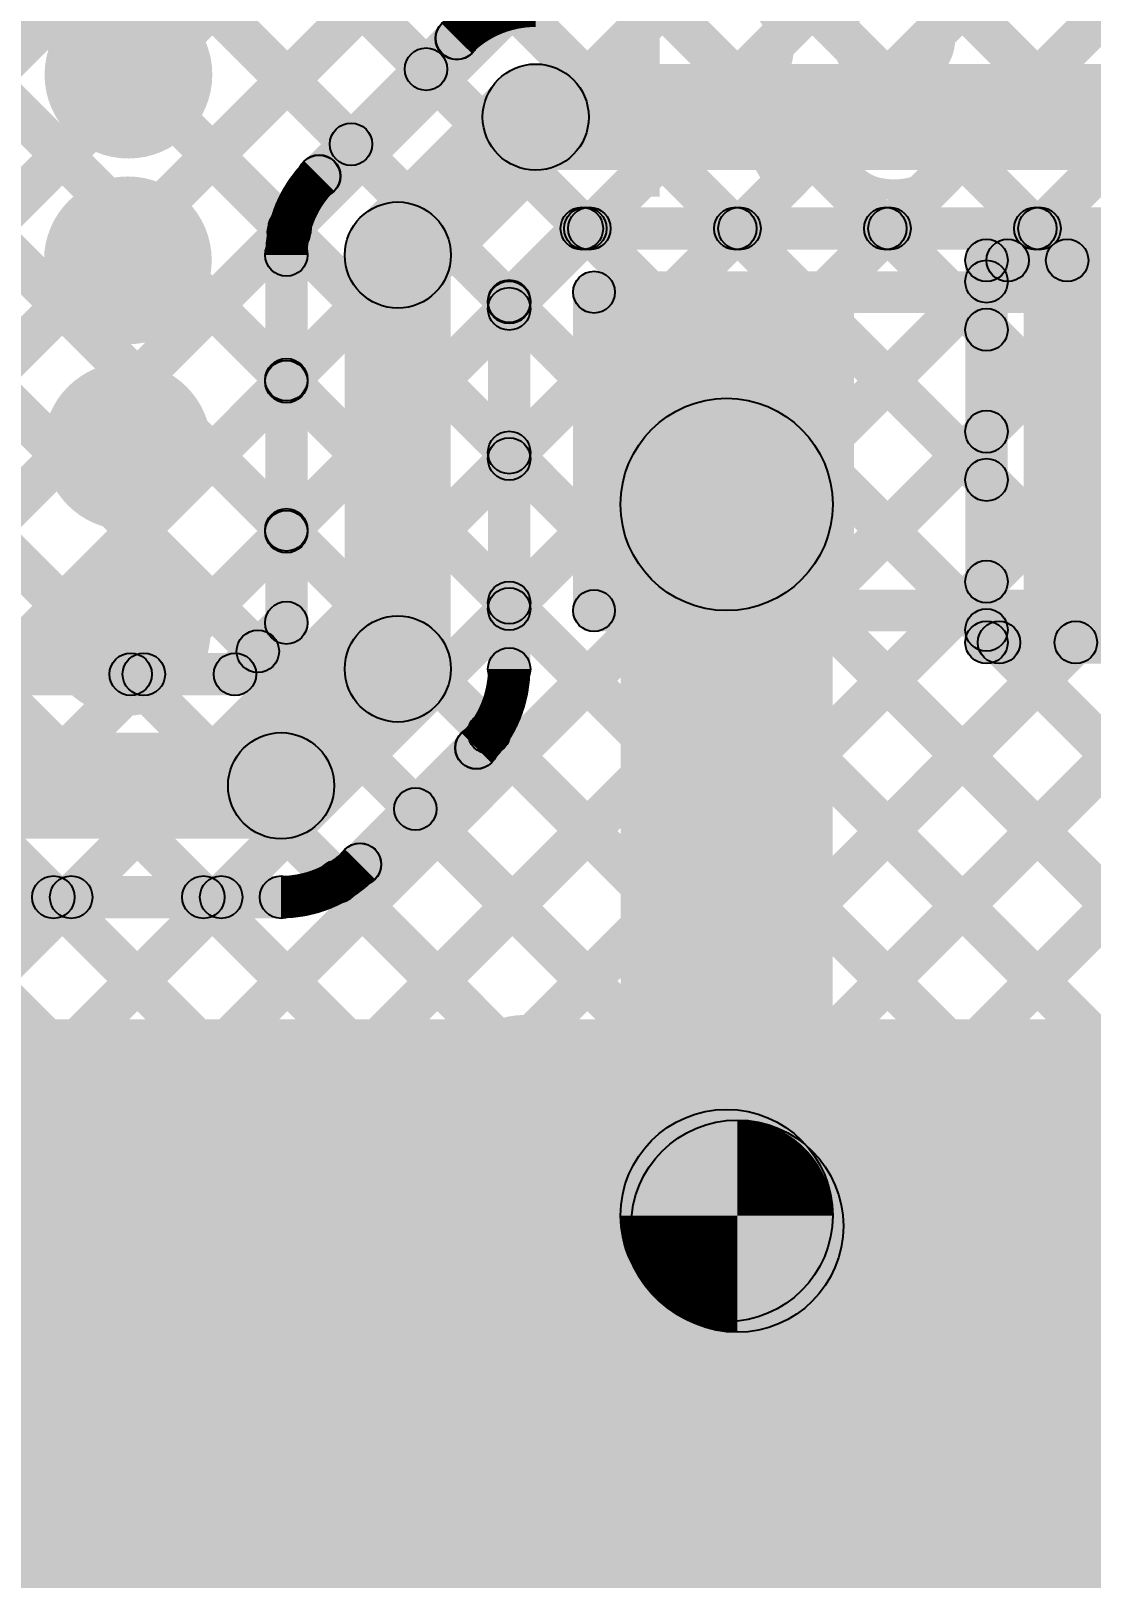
# Model space of a CAD drawing. Header units: millimetres. Extents: x -0.24 to 2.5, y 0 to 2.55.
# Drawn here: x 1.6408 to 1.8407, y 0.5047 to 0.7962 of the extents above; entities that cross this region are included whole.
import ezdxf

# ---------------------------------------------------------------- set-up
doc = ezdxf.new("R2010")
doc.units = ezdxf.units.MM
doc.header["$MEASUREMENT"] = 0
for name, color, linetype in [('BottomLayer', 5, 'Continuous'), ('BottomSolder', 6, 'Continuous'), ('TopLayer', 1, 'Continuous'), ('TopOverlay', 2, 'Continuous'), ('TopPaste', 8, 'Continuous'), ('TopSolder', 216, 'Continuous'), ('ViaHoleLayer', 16, 'Continuous')]:
    doc.layers.add(name, color=color, linetype=linetype)

# ---------------------------------------------------------------- blocks, each defined once
blk = doc.blocks.new('RES_0805_82')
at = {"layer": 'TopLayer'}
for points in [[(-0.06, 0.025), (-0.02, 0.025), (-0.02, -0.025), (-0.06, -0.025)], [(0.02, 0.025), (0.06, 0.025), (0.06, -0.025), (0.02, -0.025)]]:
    blk.add_hatch(color=1, dxfattribs=at).paths.add_polyline_path(points)
at = {"layer": 'TopOverlay'}
h = blk.add_hatch(color=2, dxfattribs=at)
edge = h.paths.add_edge_path()
edge.add_arc((-0.065, 0.03), 0.003937, 0, 360)
h = blk.add_hatch(color=2, dxfattribs=at)
edge = h.paths.add_edge_path()
edge.add_arc((-0.065, 0.03), 0.003937, 0, 360)
for points in [[(-0.065, 0.026063), (-0.065, 0.033937), (0.065, 0.033937), (0.065, 0.026063)], [(-0.061063, -0.03), (-0.068937, -0.03), (-0.068937, 0.03), (-0.061063, 0.03)], [(0.068937, -0.03), (0.061063, -0.03), (0.061063, 0.03), (0.068937, 0.03)], [(-0.065, -0.033937), (-0.065, -0.026063), (0.065, -0.026063), (0.065, -0.033937)]]:
    blk.add_hatch(color=2, dxfattribs=at).paths.add_polyline_path(points)
h = blk.add_hatch(color=2, dxfattribs=at)
edge = h.paths.add_edge_path()
edge.add_arc((0.065, 0.03), 0.003937, 0, 360)
h = blk.add_hatch(color=2, dxfattribs=at)
edge = h.paths.add_edge_path()
edge.add_arc((0.065, 0.03), 0.003937, 0, 360)
h = blk.add_hatch(color=2, dxfattribs=at)
edge = h.paths.add_edge_path()
edge.add_arc((-0.065, -0.03), 0.003937, 0, 360)
h = blk.add_hatch(color=2, dxfattribs=at)
edge = h.paths.add_edge_path()
edge.add_arc((-0.065, -0.03), 0.003937, 0, 360)
h = blk.add_hatch(color=2, dxfattribs=at)
edge = h.paths.add_edge_path()
edge.add_arc((0.065, -0.03), 0.003937, 0, 360)
h = blk.add_hatch(color=2, dxfattribs=at)
edge = h.paths.add_edge_path()
edge.add_arc((0.065, -0.03), 0.003937, 0, 360)
at = {"layer": 'TopPaste'}
for points in [[(-0.06, 0.025), (-0.02, 0.025), (-0.02, -0.025), (-0.06, -0.025)], [(0.02, 0.025), (0.06, 0.025), (0.06, -0.025), (0.02, -0.025)]]:
    blk.add_hatch(color=8, dxfattribs=at).paths.add_polyline_path(points)
at = {"layer": 'TopSolder'}
for points in [[(-0.064, 0.029), (-0.016, 0.029), (-0.016, -0.029), (-0.064, -0.029)], [(0.016, 0.029), (0.064, 0.029), (0.064, -0.029), (0.016, -0.029)]]:
    blk.add_hatch(color=216, dxfattribs=at).paths.add_polyline_path(points)
at = {"layer": 'TopOverlay'}
for centre in [(-0.065, 0.03), (-0.065, 0.03), (0.065, 0.03), (0.065, 0.03), (-0.065, -0.03), (-0.065, -0.03), (0.065, -0.03), (0.065, -0.03)]:
    blk.add_circle(centre, 0.003937, dxfattribs=at)

msp = doc.modelspace()

# ---------------------------------------------------------------- hatches: boundary and pattern name
at = {"layer": 'BottomLayer'}
for points in [[(1.5788, 0.72743), (1.57315, 0.73309), (2.02504, 1.18499), (2.0307, 1.17933)], [(1.57459, 0.66665), (1.56893, 0.6723), (2.079, 1.18238), (2.08466, 1.17672)], [(1.57906, 0.64284), (1.57341, 0.6485), (2.10729, 1.18238), (2.11294, 1.17672)], [(1.59449, 0.71484), (1.58883, 0.72049), (2.05072, 1.18238), (2.05637, 1.17672)], [(1.22183, 0.25732), (1.21617, 0.26298), (2.12965, 1.17646), (2.13531, 1.1708)], [(1.22183, 0.22904), (1.21617, 0.23469), (2.13714, 1.15567), (2.1428, 1.15001)], [(1.222, 0.20092), (1.21634, 0.20658), (2.16059, 1.15083), (2.16625, 1.14517)], [(1.23126, 0.1819), (1.22561, 0.18756), (2.18887, 1.15083), (2.19453, 1.14517)], [(1.25088, 0.17323), (1.24522, 0.17889), (2.21716, 1.15083), (2.22282, 1.14517)], [(1.2791, 0.17317), (1.27344, 0.17883), (2.24544, 1.15083), (2.2511, 1.14517)], [(1.30738, 0.17317), (1.30173, 0.17883), (2.27373, 1.15083), (2.27938, 1.14517)], [(1.33567, 0.17317), (1.33001, 0.17883), (2.30201, 1.15083), (2.30767, 1.14517)], [(1.36395, 0.17317), (1.3583, 0.17883), (2.3303, 1.15083), (2.33595, 1.14517)], [(1.48317, 1.12866), (1.48883, 1.13432), (1.92432, 0.69883), (1.91866, 0.69317)], [(1.48317, 1.10038), (1.48883, 1.10603), (1.91003, 0.68483), (1.90438, 0.67917)], [(1.48317, 1.07209), (1.48883, 1.07775), (1.88766, 0.67891), (1.88201, 0.67326)], [(1.48317, 1.04381), (1.48883, 1.04947), (1.87514, 0.66315), (1.86948, 0.6575)], [(1.48317, 1.01553), (1.48883, 1.02118), (1.89971, 0.6103), (1.89405, 0.60465)], [(1.48317, 0.98724), (1.48883, 0.9929), (1.88091, 0.60081), (1.87526, 0.59516)], [(1.48317, 0.95896), (1.48883, 0.96461), (1.87071, 0.58274), (1.86505, 0.57708)], [(1.48317, 0.93067), (1.48883, 0.93633), (2.00683, 0.41833), (2.00117, 0.41267)], [(1.48317, 0.90239), (1.48883, 0.90805), (2.00683, 0.39005), (2.00117, 0.38439)], [(1.48317, 0.8741), (1.48883, 0.87976), (2.00683, 0.36176), (2.00117, 0.3561)], [(1.48317, 0.84582), (1.48883, 0.85148), (2.00683, 0.33348), (2.00117, 0.32782)], [(1.5904, 0.71031), (1.59605, 0.71597), (2.00683, 0.30519), (2.00117, 0.29954)], [(1.58383, 0.68859), (1.58949, 0.69425), (2.01444, 0.2693), (2.00878, 0.26364)], [(1.56097, 0.68317), (1.56662, 0.68883), (2.00823, 0.24723), (2.00257, 0.24157)], [(1.39224, 0.17317), (1.38658, 0.17883), (1.86872, 0.66097), (1.87438, 0.65531)], [(1.57329, 0.64256), (1.57895, 0.64822), (1.99034, 0.23683), (1.98468, 0.23117)], [(1.42052, 0.17317), (1.41486, 0.17883), (1.87193, 0.63589), (1.87759, 0.63024)], [(1.53011, 0.62917), (1.53577, 0.63483), (1.93377, 0.23683), (1.92811, 0.23117)], [(1.55836, 0.62921), (1.56401, 0.63487), (1.96206, 0.23683), (1.9564, 0.23117)], [(1.44881, 0.17317), (1.44315, 0.17883), (1.8926, 0.62828), (1.89825, 0.62262)], [(1.47709, 0.17317), (1.47143, 0.17883), (1.86438, 0.57178), (1.87004, 0.56612)], [(1.50537, 0.17317), (1.49972, 0.17883), (1.87465, 0.55376), (1.88031, 0.5481)]]:
    msp.add_hatch(color=5, dxfattribs=at).paths.add_polyline_path(points)
h = msp.add_hatch(color=5, dxfattribs=at)
edge = h.paths.add_edge_path()
edge.add_arc((1.65922, 0.788), 0.01181, 0, 360)
h = msp.add_hatch(color=5, dxfattribs=at)
edge = h.paths.add_edge_path()
edge.add_arc((1.65911, 0.753), 0.01181, 0, 360)
h = msp.add_hatch(color=5, dxfattribs=at)
edge = h.paths.add_edge_path()
edge.add_arc((1.659, 0.718), 0.01181, 0, 360)
h = msp.add_hatch(color=5, dxfattribs=at)
edge = h.paths.add_edge_path()
edge.add_arc((1.65889, 0.683), 0.01181, 0, 360)
h = msp.add_hatch(color=5, dxfattribs=at)
edge = h.paths.add_edge_path()
edge.add_arc((1.734, 0.595), 0.01181, 0, 360)
h = msp.add_hatch(color=5, dxfattribs=at)
edge = h.paths.add_edge_path()
edge.add_arc((1.762, 0.595), 0.01181, 0, 360)
h = msp.add_hatch(color=5, dxfattribs=at)
edge = h.paths.add_edge_path()
edge.add_arc((1.65889, 0.593), 0.01181, 0, 360)
h = msp.add_hatch(color=5, dxfattribs=at)
edge = h.paths.add_edge_path()
edge.add_arc((1.689, 0.593), 0.01181, 0, 360)
h = msp.add_hatch(color=5, dxfattribs=at)
edge = h.paths.add_edge_path()
edge.add_arc((1.65878, 0.558), 0.01181, 0, 360)
h = msp.add_hatch(color=5, dxfattribs=at)
edge = h.paths.add_edge_path()
edge.add_arc((1.68889, 0.558), 0.01181, 0, 360)
h = msp.add_hatch(color=5, dxfattribs=at)
edge = h.paths.add_edge_path()
edge.add_arc((1.65867, 0.523), 0.01181, 0, 360)
h = msp.add_hatch(color=5, dxfattribs=at)
edge = h.paths.add_edge_path()
edge.add_arc((1.68878, 0.523), 0.01181, 0, 360)
at = {"layer": 'BottomSolder'}
h = msp.add_hatch(color=6, dxfattribs=at)
edge = h.paths.add_edge_path()
edge.add_arc((1.65922, 0.788), 0.01581, 0, 360)
h = msp.add_hatch(color=6, dxfattribs=at)
edge = h.paths.add_edge_path()
edge.add_arc((1.65911, 0.753), 0.01581, 0, 360)
h = msp.add_hatch(color=6, dxfattribs=at)
edge = h.paths.add_edge_path()
edge.add_arc((1.659, 0.718), 0.01581, 0, 360)
h = msp.add_hatch(color=6, dxfattribs=at)
edge = h.paths.add_edge_path()
edge.add_arc((1.65889, 0.683), 0.01581, 0, 360)
h = msp.add_hatch(color=6, dxfattribs=at)
edge = h.paths.add_edge_path()
edge.add_arc((1.734, 0.595), 0.01581, 0, 360)
h = msp.add_hatch(color=6, dxfattribs=at)
edge = h.paths.add_edge_path()
edge.add_arc((1.762, 0.595), 0.01581, 0, 360)
h = msp.add_hatch(color=6, dxfattribs=at)
edge = h.paths.add_edge_path()
edge.add_arc((1.62878, 0.593), 0.01581, 0, 360)
h = msp.add_hatch(color=6, dxfattribs=at)
edge = h.paths.add_edge_path()
edge.add_arc((1.65889, 0.593), 0.01581, 0, 360)
h = msp.add_hatch(color=6, dxfattribs=at)
edge = h.paths.add_edge_path()
edge.add_arc((1.689, 0.593), 0.01581, 0, 360)
h = msp.add_hatch(color=6, dxfattribs=at)
edge = h.paths.add_edge_path()
edge.add_arc((1.62867, 0.558), 0.01581, 0, 360)
h = msp.add_hatch(color=6, dxfattribs=at)
edge = h.paths.add_edge_path()
edge.add_arc((1.65878, 0.558), 0.01581, 0, 360)
h = msp.add_hatch(color=6, dxfattribs=at)
edge = h.paths.add_edge_path()
edge.add_arc((1.68889, 0.558), 0.01581, 0, 360)
h = msp.add_hatch(color=6, dxfattribs=at)
edge = h.paths.add_edge_path()
edge.add_arc((1.62855, 0.523), 0.01581, 0, 360)
h = msp.add_hatch(color=6, dxfattribs=at)
edge = h.paths.add_edge_path()
edge.add_arc((1.65867, 0.523), 0.01581, 0, 360)
h = msp.add_hatch(color=6, dxfattribs=at)
edge = h.paths.add_edge_path()
edge.add_arc((1.68878, 0.523), 0.01581, 0, 360)
at = {"layer": 'TopLayer'}
for points in [[(1.5788, 0.72743), (1.57315, 0.73309), (1.99088, 1.15083), (1.99654, 1.14517)], [(1.58011, 0.67217), (1.57445, 0.67783), (2.04745, 1.15083), (2.05311, 1.14517)], [(1.59449, 0.71484), (1.58883, 0.72049), (2.01917, 1.15083), (2.02483, 1.14517)], [(1.36964, 1.12906), (1.3753, 1.13471), (1.71816, 0.79186), (1.7125, 0.7862)], [(1.37217, 1.09824), (1.37783, 1.1039), (1.70401, 0.77771), (1.69836, 0.77206)], [(1.27605, 1.05295), (1.2817, 1.0586), (1.66248, 0.67783), (1.65682, 0.67217)], [(1.39111, 1.05102), (1.39677, 1.05668), (1.69228, 0.76116), (1.68662, 0.75551)], [(1.38964, 1.0242), (1.3953, 1.02986), (1.69183, 0.73333), (1.68617, 0.72767)], [(1.3755, 1.01006), (1.38116, 1.01572), (1.69183, 0.70505), (1.68617, 0.69939)], [(1.3521, 1.00517), (1.35776, 1.01083), (1.68645, 0.68214), (1.68079, 0.67649)], [(1.69801, 0.76606), (1.69236, 0.77171), (1.71829, 0.79764), (1.72394, 0.79199)], [(1.736, 0.77), (1.736, 0.79), (2.31, 0.79), (2.31, 0.77)], [(1.71707, 0.74693), (1.70293, 0.76107), (1.72893, 0.78707), (1.74307, 0.77293)], [(1.60839, 0.67217), (1.60274, 0.67783), (1.68679, 0.76188), (1.69244, 0.75622)], [(1.73383, 0.74104), (1.72817, 0.74669), (1.74331, 0.76183), (1.74896, 0.75617)], [(1.73383, 0.74247), (1.72817, 0.74813), (1.74187, 0.76183), (1.74753, 0.75617)], [(1.73383, 0.68447), (1.72817, 0.69013), (1.79987, 0.76183), (1.80553, 0.75617)], [(1.73383, 0.71275), (1.72817, 0.71841), (1.77159, 0.76183), (1.77725, 0.75617)], [(1.74253, 0.75617), (1.74818, 0.76183), (1.82383, 0.68618), (1.81817, 0.68053)], [(1.7447, 0.755), (1.7447, 0.763), (1.91757, 0.763), (1.91757, 0.755)], [(1.77081, 0.75617), (1.77647, 0.76183), (1.82383, 0.71447), (1.81817, 0.70881)], [(1.79909, 0.75617), (1.80475, 0.76183), (1.82383, 0.74275), (1.81817, 0.73709)], [(1.82782, 0.75017), (1.82216, 0.75583), (1.82816, 0.76183), (1.83382, 0.75617)], [(1.82738, 0.75617), (1.83303, 0.76183), (1.83903, 0.75583), (1.83338, 0.75017)], [(1.82383, 0.74618), (1.81817, 0.75184), (1.82216, 0.75583), (1.82782, 0.75017)], [(1.821, 0.749), (1.821, 0.757), (1.883, 0.757), (1.883, 0.749)], [(1.693, 0.6847), (1.685, 0.6847), (1.685, 0.754), (1.693, 0.754)], [(1.72, 0.676), (1.7, 0.676), (1.7, 0.754), (1.72, 0.754)], [(1.825, 0.681), (1.817, 0.681), (1.817, 0.753), (1.825, 0.753)], [(1.17582, 0.09817), (1.17016, 0.10383), (1.81817, 0.75184), (1.82383, 0.74618)], [(1.72817, 0.74224), (1.73383, 0.7479), (1.88688, 0.59485), (1.88122, 0.58919)], [(1.735, 0.676), (1.727, 0.676), (1.727, 0.7453), (1.735, 0.7453)], [(1.63668, 0.67217), (1.63102, 0.67783), (1.68617, 0.73298), (1.69183, 0.72732)], [(1.2041, 0.09817), (1.19844, 0.10383), (1.81817, 0.72356), (1.82383, 0.7179)], [(1.72817, 0.71396), (1.73383, 0.71961), (1.87179, 0.58165), (1.86614, 0.57599)], [(1.792, 0.573), (1.752, 0.573), (1.752, 0.707), (1.792, 0.707)], [(1.66496, 0.67217), (1.65931, 0.67783), (1.68617, 0.70469), (1.69183, 0.69904)], [(1.23238, 0.09817), (1.22673, 0.10383), (1.81817, 0.69527), (1.82383, 0.68962)], [(1.72817, 0.68567), (1.73383, 0.69133), (1.88233, 0.54283), (1.87667, 0.53717)], [(1.68213, 0.67217), (1.67647, 0.67783), (1.68617, 0.68753), (1.69183, 0.68187)], [(1.81817, 0.68053), (1.82383, 0.68618), (1.82618, 0.68383), (1.82053, 0.67817)], [(1.26067, 0.09817), (1.25501, 0.10383), (1.83501, 0.68383), (1.84067, 0.67817)], [(1.28895, 0.09817), (1.2833, 0.10383), (1.8633, 0.68383), (1.86895, 0.67817)], [(1.69507, 0.64693), (1.68093, 0.66107), (1.70293, 0.68307), (1.71707, 0.66893)], [(1.82053, 0.67817), (1.82618, 0.68383), (1.91557, 0.59444), (1.90991, 0.58879)], [(1.821, 0.677), (1.821, 0.685), (1.883, 0.685), (1.883, 0.677)], [(1.48511, 0.67417), (1.49077, 0.67983), (1.79777, 0.37283), (1.79211, 0.36717)], [(1.56391, 0.671), (1.56391, 0.679), (1.6793, 0.679), (1.6793, 0.671)], [(1.7244, 0.66116), (1.73006, 0.66682), (1.88083, 0.51605), (1.87517, 0.51039)], [(1.555, 0.644), (1.555, 0.664), (1.688, 0.664), (1.688, 0.644)], [(1.70571, 0.63636), (1.70006, 0.64201), (1.72199, 0.66394), (1.72764, 0.65829)], [(1.31724, 0.09817), (1.31158, 0.10383), (1.86876, 0.661), (1.87441, 0.65535)], [(1.71049, 0.64679), (1.71614, 0.65245), (1.88083, 0.48776), (1.87517, 0.4821)], [(1.69588, 0.63311), (1.70154, 0.63877), (1.88083, 0.45948), (1.87517, 0.45382)], [(1.11925, 0.09817), (1.11359, 0.10383), (1.64559, 0.63583), (1.65125, 0.63017)], [(1.14753, 0.09817), (1.14187, 0.10383), (1.67387, 0.63583), (1.67953, 0.63017)], [(1.34552, 0.09817), (1.33986, 0.10383), (1.87193, 0.63589), (1.87759, 0.63024)], [(1.56391, 0.629), (1.56391, 0.637), (1.688, 0.637), (1.688, 0.629)], [(1.58568, 0.63017), (1.59134, 0.63583), (1.85434, 0.37283), (1.84868, 0.36717)], [(1.61397, 0.63017), (1.61962, 0.63583), (1.88262, 0.37283), (1.87697, 0.36717)], [(1.64225, 0.63017), (1.64791, 0.63583), (1.91091, 0.37283), (1.90525, 0.36717)], [(1.67054, 0.63017), (1.67619, 0.63583), (1.93919, 0.37283), (1.93354, 0.36717)], [(1.55836, 0.62921), (1.56401, 0.63487), (1.82606, 0.37283), (1.8204, 0.36717)], [(1.37381, 0.09817), (1.36815, 0.10383), (1.8926, 0.62828), (1.89825, 0.62262)], [(1.631, 0.369), (1.871, 0.369), (1.871, 0.61), (1.631, 0.61)], [(1.40209, 0.09817), (1.39643, 0.10383), (1.86438, 0.57178), (1.87004, 0.56612)], [(1.43037, 0.09817), (1.42472, 0.10383), (1.87465, 0.55376), (1.88031, 0.5481)]]:
    msp.add_hatch(color=1, dxfattribs=at).paths.add_polyline_path(points)
h = msp.add_hatch(color=1, dxfattribs=at)
edge = h.paths.add_edge_path()
edge.add_arc((1.65922, 0.788), 0.01181, 0, 360)
h = msp.add_hatch(color=1, dxfattribs=at)
edge = h.paths.add_edge_path()
edge.add_arc((1.72115, 0.79485), 0.004, 0, 360)
h = msp.add_hatch(color=1, dxfattribs=at)
edge = h.paths.add_edge_path()
edge.add_arc((1.72112, 0.79481), 0.004, 0, 360)
h = msp.add_hatch(color=1, dxfattribs=at)
edge = h.paths.add_edge_path()
edge.add_arc((1.72112, 0.79481), 0.004, 0, 360)
h = msp.add_hatch(color=1, dxfattribs=at)
edge = h.paths.add_edge_path()
edge.add_arc((1.71533, 0.78903), 0.004, 0, 360)
h = msp.add_hatch(color=1, dxfattribs=at)
edge = h.paths.add_edge_path()
edge.add_arc((1.736, 0.78), 0.01, 0, 360)
h = msp.add_hatch(color=1, dxfattribs=at)
edge = h.paths.add_edge_path()
edge.add_arc((1.736, 0.78), 0.01, 0, 360)
h = msp.add_hatch(color=1, dxfattribs=at)
edge = h.paths.add_edge_path()
edge.add_arc((1.70119, 0.77488), 0.004, 0, 360)
h = msp.add_hatch(color=1, dxfattribs=at)
edge = h.paths.add_edge_path()
edge.add_arc((1.69515, 0.76885), 0.004, 0, 360)
h = msp.add_hatch(color=1, dxfattribs=at)
edge = h.paths.add_edge_path()
edge.add_arc((1.69519, 0.76888), 0.004, 0, 360)
h = msp.add_hatch(color=1, dxfattribs=at)
edge = h.paths.add_edge_path()
edge.add_arc((1.69519, 0.76888), 0.004, 0, 360)
h = msp.add_hatch(color=1, dxfattribs=at)
edge = h.paths.add_edge_path()
edge.add_arc((1.65911, 0.753), 0.01181, 0, 360)
h = msp.add_hatch(color=1, dxfattribs=at)
edge = h.paths.add_edge_path()
edge.add_arc((1.71, 0.754), 0.01, 0, 360)
h = msp.add_hatch(color=1, dxfattribs=at)
edge = h.paths.add_edge_path()
edge.add_arc((1.71, 0.754), 0.01, 0, 360)
h = msp.add_hatch(color=1, dxfattribs=at)
edge = h.paths.add_edge_path()
edge.add_arc((1.68945, 0.75833), 0.004, 0, 360)
h = msp.add_hatch(color=1, dxfattribs=at)
edge = h.paths.add_edge_path()
edge.add_arc((1.68962, 0.75905), 0.004, 0, 360)
h = msp.add_hatch(color=1, dxfattribs=at)
edge = h.paths.add_edge_path()
edge.add_arc((1.7447, 0.759), 0.004, 0, 360)
h = msp.add_hatch(color=1, dxfattribs=at)
edge = h.paths.add_edge_path()
edge.add_arc((1.7447, 0.759), 0.004, 0, 360)
h = msp.add_hatch(color=1, dxfattribs=at)
edge = h.paths.add_edge_path()
edge.add_arc((1.74535, 0.759), 0.004, 0, 360)
h = msp.add_hatch(color=1, dxfattribs=at)
edge = h.paths.add_edge_path()
edge.add_arc((1.74613, 0.759), 0.004, 0, 360)
h = msp.add_hatch(color=1, dxfattribs=at)
edge = h.paths.add_edge_path()
edge.add_arc((1.77364, 0.759), 0.004, 0, 360)
h = msp.add_hatch(color=1, dxfattribs=at)
edge = h.paths.add_edge_path()
edge.add_arc((1.77442, 0.759), 0.004, 0, 360)
h = msp.add_hatch(color=1, dxfattribs=at)
edge = h.paths.add_edge_path()
edge.add_arc((1.80192, 0.759), 0.004, 0, 360)
h = msp.add_hatch(color=1, dxfattribs=at)
edge = h.paths.add_edge_path()
edge.add_arc((1.8027, 0.759), 0.004, 0, 360)
h = msp.add_hatch(color=1, dxfattribs=at)
edge = h.paths.add_edge_path()
edge.add_arc((1.8302, 0.759), 0.004, 0, 360)
h = msp.add_hatch(color=1, dxfattribs=at)
edge = h.paths.add_edge_path()
edge.add_arc((1.83099, 0.759), 0.004, 0, 360)
h = msp.add_hatch(color=1, dxfattribs=at)
edge = h.paths.add_edge_path()
edge.add_arc((1.689, 0.754), 0.004, 0, 360)
h = msp.add_hatch(color=1, dxfattribs=at)
edge = h.paths.add_edge_path()
edge.add_arc((1.689, 0.754), 0.004, 0, 360)
h = msp.add_hatch(color=1, dxfattribs=at)
edge = h.paths.add_edge_path()
edge.add_arc((1.689, 0.754), 0.004, 0, 360)
h = msp.add_hatch(color=1, dxfattribs=at)
edge = h.paths.add_edge_path()
edge.add_arc((1.821, 0.753), 0.004, 0, 360)
h = msp.add_hatch(color=1, dxfattribs=at)
edge = h.paths.add_edge_path()
edge.add_arc((1.821, 0.753), 0.004, 0, 360)
h = msp.add_hatch(color=1, dxfattribs=at)
edge = h.paths.add_edge_path()
edge.add_arc((1.82499, 0.753), 0.004, 0, 360)
h = msp.add_hatch(color=1, dxfattribs=at)
edge = h.paths.add_edge_path()
edge.add_arc((1.82499, 0.753), 0.004, 0, 360)
h = msp.add_hatch(color=1, dxfattribs=at)
edge = h.paths.add_edge_path()
edge.add_arc((1.8362, 0.753), 0.004, 0, 360)
h = msp.add_hatch(color=1, dxfattribs=at)
edge = h.paths.add_edge_path()
edge.add_arc((1.821, 0.74901), 0.004, 0, 360)
h = msp.add_hatch(color=1, dxfattribs=at)
edge = h.paths.add_edge_path()
edge.add_arc((1.821, 0.74901), 0.004, 0, 360)
h = msp.add_hatch(color=1, dxfattribs=at)
edge = h.paths.add_edge_path()
edge.add_arc((1.731, 0.7453), 0.004, 0, 360)
h = msp.add_hatch(color=1, dxfattribs=at)
edge = h.paths.add_edge_path()
edge.add_arc((1.731, 0.7453), 0.004, 0, 360)
h = msp.add_hatch(color=1, dxfattribs=at)
edge = h.paths.add_edge_path()
edge.add_arc((1.731, 0.74507), 0.004, 0, 360)
h = msp.add_hatch(color=1, dxfattribs=at)
edge = h.paths.add_edge_path()
edge.add_arc((1.731, 0.74387), 0.004, 0, 360)
h = msp.add_hatch(color=1, dxfattribs=at)
edge = h.paths.add_edge_path()
edge.add_arc((1.821, 0.73992), 0.004, 0, 360)
h = msp.add_hatch(color=1, dxfattribs=at)
edge = h.paths.add_edge_path()
edge.add_arc((1.689, 0.7305), 0.004, 0, 360)
h = msp.add_hatch(color=1, dxfattribs=at)
edge = h.paths.add_edge_path()
edge.add_arc((1.689, 0.73015), 0.004, 0, 360)
h = msp.add_hatch(color=1, dxfattribs=at)
edge = h.paths.add_edge_path()
edge.add_arc((1.659, 0.718), 0.01181, 0, 360)
h = msp.add_hatch(color=1, dxfattribs=at)
edge = h.paths.add_edge_path()
edge.add_arc((1.772, 0.707), 0.02, 0, 360)
h = msp.add_hatch(color=1, dxfattribs=at)
edge = h.paths.add_edge_path()
edge.add_arc((1.821, 0.72073), 0.004, 0, 360)
h = msp.add_hatch(color=1, dxfattribs=at)
edge = h.paths.add_edge_path()
edge.add_arc((1.731, 0.71679), 0.004, 0, 360)
h = msp.add_hatch(color=1, dxfattribs=at)
edge = h.paths.add_edge_path()
edge.add_arc((1.731, 0.71558), 0.004, 0, 360)
h = msp.add_hatch(color=1, dxfattribs=at)
edge = h.paths.add_edge_path()
edge.add_arc((1.821, 0.71164), 0.004, 0, 360)
h = msp.add_hatch(color=1, dxfattribs=at)
edge = h.paths.add_edge_path()
edge.add_arc((1.689, 0.70222), 0.004, 0, 360)
h = msp.add_hatch(color=1, dxfattribs=at)
edge = h.paths.add_edge_path()
edge.add_arc((1.689, 0.70187), 0.004, 0, 360)
h = msp.add_hatch(color=1, dxfattribs=at)
edge = h.paths.add_edge_path()
edge.add_arc((1.65889, 0.683), 0.01181, 0, 360)
h = msp.add_hatch(color=1, dxfattribs=at)
edge = h.paths.add_edge_path()
edge.add_arc((1.821, 0.69244), 0.004, 0, 360)
h = msp.add_hatch(color=1, dxfattribs=at)
edge = h.paths.add_edge_path()
edge.add_arc((1.731, 0.6885), 0.004, 0, 360)
h = msp.add_hatch(color=1, dxfattribs=at)
edge = h.paths.add_edge_path()
edge.add_arc((1.731, 0.6873), 0.004, 0, 360)
h = msp.add_hatch(color=1, dxfattribs=at)
edge = h.paths.add_edge_path()
edge.add_arc((1.689, 0.6847), 0.004, 0, 360)
h = msp.add_hatch(color=1, dxfattribs=at)
edge = h.paths.add_edge_path()
edge.add_arc((1.689, 0.6847), 0.004, 0, 360)
h = msp.add_hatch(color=1, dxfattribs=at)
edge = h.paths.add_edge_path()
edge.add_arc((1.71, 0.676), 0.01, 0, 360)
h = msp.add_hatch(color=1, dxfattribs=at)
edge = h.paths.add_edge_path()
edge.add_arc((1.71, 0.676), 0.01, 0, 360)
h = msp.add_hatch(color=1, dxfattribs=at)
edge = h.paths.add_edge_path()
edge.add_arc((1.821, 0.68335), 0.004, 0, 360)
h = msp.add_hatch(color=1, dxfattribs=at)
edge = h.paths.add_edge_path()
edge.add_arc((1.821, 0.68335), 0.004, 0, 360)
h = msp.add_hatch(color=1, dxfattribs=at)
edge = h.paths.add_edge_path()
edge.add_arc((1.68362, 0.67932), 0.004, 0, 360)
h = msp.add_hatch(color=1, dxfattribs=at)
edge = h.paths.add_edge_path()
edge.add_arc((1.821, 0.681), 0.004, 0, 360)
h = msp.add_hatch(color=1, dxfattribs=at)
edge = h.paths.add_edge_path()
edge.add_arc((1.821, 0.681), 0.004, 0, 360)
h = msp.add_hatch(color=1, dxfattribs=at)
edge = h.paths.add_edge_path()
edge.add_arc((1.82335, 0.681), 0.004, 0, 360)
h = msp.add_hatch(color=1, dxfattribs=at)
edge = h.paths.add_edge_path()
edge.add_arc((1.82335, 0.681), 0.004, 0, 360)
h = msp.add_hatch(color=1, dxfattribs=at)
edge = h.paths.add_edge_path()
edge.add_arc((1.83784, 0.681), 0.004, 0, 360)
h = msp.add_hatch(color=1, dxfattribs=at)
edge = h.paths.add_edge_path()
edge.add_arc((1.731, 0.676), 0.004, 0, 360)
h = msp.add_hatch(color=1, dxfattribs=at)
edge = h.paths.add_edge_path()
edge.add_arc((1.731, 0.676), 0.004, 0, 360)
h = msp.add_hatch(color=1, dxfattribs=at)
edge = h.paths.add_edge_path()
edge.add_arc((1.731, 0.676), 0.004, 0, 360)
h = msp.add_hatch(color=1, dxfattribs=at)
edge = h.paths.add_edge_path()
edge.add_arc((1.65965, 0.675), 0.004, 0, 360)
h = msp.add_hatch(color=1, dxfattribs=at)
edge = h.paths.add_edge_path()
edge.add_arc((1.66213, 0.675), 0.004, 0, 360)
h = msp.add_hatch(color=1, dxfattribs=at)
edge = h.paths.add_edge_path()
edge.add_arc((1.6793, 0.675), 0.004, 0, 360)
h = msp.add_hatch(color=1, dxfattribs=at)
edge = h.paths.add_edge_path()
edge.add_arc((1.6793, 0.675), 0.004, 0, 360)
h = msp.add_hatch(color=1, dxfattribs=at)
edge = h.paths.add_edge_path()
edge.add_arc((1.72723, 0.66399), 0.004, 0, 360)
h = msp.add_hatch(color=1, dxfattribs=at)
edge = h.paths.add_edge_path()
edge.add_arc((1.72481, 0.66112), 0.004, 0, 360)
h = msp.add_hatch(color=1, dxfattribs=at)
edge = h.paths.add_edge_path()
edge.add_arc((1.72481, 0.66112), 0.004, 0, 360)
h = msp.add_hatch(color=1, dxfattribs=at)
edge = h.paths.add_edge_path()
edge.add_arc((1.72485, 0.66115), 0.004, 0, 360)
h = msp.add_hatch(color=1, dxfattribs=at)
edge = h.paths.add_edge_path()
edge.add_arc((1.688, 0.654), 0.01, 0, 360)
h = msp.add_hatch(color=1, dxfattribs=at)
edge = h.paths.add_edge_path()
edge.add_arc((1.688, 0.654), 0.01, 0, 360)
h = msp.add_hatch(color=1, dxfattribs=at)
edge = h.paths.add_edge_path()
edge.add_arc((1.71332, 0.64962), 0.004, 0, 360)
h = msp.add_hatch(color=1, dxfattribs=at)
edge = h.paths.add_edge_path()
edge.add_arc((1.70285, 0.63915), 0.004, 0, 360)
h = msp.add_hatch(color=1, dxfattribs=at)
edge = h.paths.add_edge_path()
edge.add_arc((1.70288, 0.63919), 0.004, 0, 360)
h = msp.add_hatch(color=1, dxfattribs=at)
edge = h.paths.add_edge_path()
edge.add_arc((1.70288, 0.63919), 0.004, 0, 360)
h = msp.add_hatch(color=1, dxfattribs=at)
edge = h.paths.add_edge_path()
edge.add_arc((1.69871, 0.63594), 0.004, 0, 360)
h = msp.add_hatch(color=1, dxfattribs=at)
edge = h.paths.add_edge_path()
edge.add_arc((1.64508, 0.633), 0.004, 0, 360)
h = msp.add_hatch(color=1, dxfattribs=at)
edge = h.paths.add_edge_path()
edge.add_arc((1.64842, 0.633), 0.004, 0, 360)
h = msp.add_hatch(color=1, dxfattribs=at)
edge = h.paths.add_edge_path()
edge.add_arc((1.67336, 0.633), 0.004, 0, 360)
h = msp.add_hatch(color=1, dxfattribs=at)
edge = h.paths.add_edge_path()
edge.add_arc((1.6767, 0.633), 0.004, 0, 360)
h = msp.add_hatch(color=1, dxfattribs=at)
edge = h.paths.add_edge_path()
edge.add_arc((1.688, 0.633), 0.004, 0, 360)
h = msp.add_hatch(color=1, dxfattribs=at)
edge = h.paths.add_edge_path()
edge.add_arc((1.688, 0.633), 0.004, 0, 360)
h = msp.add_hatch(color=1, dxfattribs=at)
edge = h.paths.add_edge_path()
edge.add_arc((1.688, 0.633), 0.004, 0, 360)
h = msp.add_hatch(color=1, dxfattribs=at)
edge = h.paths.add_edge_path()
edge.add_arc((1.734, 0.595), 0.01181, 0, 360)
h = msp.add_hatch(color=1, dxfattribs=at)
edge = h.paths.add_edge_path()
edge.add_arc((1.762, 0.595), 0.01181, 0, 360)
h = msp.add_hatch(color=1, dxfattribs=at)
edge = h.paths.add_edge_path()
edge.add_arc((1.65889, 0.593), 0.01181, 0, 360)
h = msp.add_hatch(color=1, dxfattribs=at)
edge = h.paths.add_edge_path()
edge.add_arc((1.689, 0.593), 0.01181, 0, 360)
h = msp.add_hatch(color=1, dxfattribs=at)
edge = h.paths.add_edge_path()
edge.add_arc((1.772, 0.573), 0.02, 0, 360)
h = msp.add_hatch(color=1, dxfattribs=at)
edge = h.paths.add_edge_path()
edge.add_arc((1.772, 0.573), 0.02, 0, 360)
h = msp.add_hatch(color=1, dxfattribs=at)
edge = h.paths.add_edge_path()
edge.add_arc((1.774, 0.571), 0.02, 0, 360)
h = msp.add_hatch(color=1, dxfattribs=at)
edge = h.paths.add_edge_path()
edge.add_arc((1.65878, 0.558), 0.01181, 0, 360)
h = msp.add_hatch(color=1, dxfattribs=at)
edge = h.paths.add_edge_path()
edge.add_arc((1.68889, 0.558), 0.01181, 0, 360)
h = msp.add_hatch(color=1, dxfattribs=at)
edge = h.paths.add_edge_path()
edge.add_arc((1.65867, 0.523), 0.01181, 0, 360)
h = msp.add_hatch(color=1, dxfattribs=at)
edge = h.paths.add_edge_path()
edge.add_arc((1.68878, 0.523), 0.01181, 0, 360)
at = {"layer": 'TopSolder'}
h = msp.add_hatch(color=216, dxfattribs=at)
edge = h.paths.add_edge_path()
edge.add_arc((1.65922, 0.788), 0.01581, 0, 360)
h = msp.add_hatch(color=216, dxfattribs=at)
edge = h.paths.add_edge_path()
edge.add_arc((1.65911, 0.753), 0.01581, 0, 360)
h = msp.add_hatch(color=216, dxfattribs=at)
edge = h.paths.add_edge_path()
edge.add_arc((1.659, 0.718), 0.01581, 0, 360)
h = msp.add_hatch(color=216, dxfattribs=at)
edge = h.paths.add_edge_path()
edge.add_arc((1.65889, 0.683), 0.01581, 0, 360)
h = msp.add_hatch(color=216, dxfattribs=at)
edge = h.paths.add_edge_path()
edge.add_arc((1.734, 0.595), 0.01581, 0, 360)
h = msp.add_hatch(color=216, dxfattribs=at)
edge = h.paths.add_edge_path()
edge.add_arc((1.762, 0.595), 0.01581, 0, 360)
h = msp.add_hatch(color=216, dxfattribs=at)
edge = h.paths.add_edge_path()
edge.add_arc((1.62878, 0.593), 0.01581, 0, 360)
h = msp.add_hatch(color=216, dxfattribs=at)
edge = h.paths.add_edge_path()
edge.add_arc((1.65889, 0.593), 0.01581, 0, 360)
h = msp.add_hatch(color=216, dxfattribs=at)
edge = h.paths.add_edge_path()
edge.add_arc((1.689, 0.593), 0.01581, 0, 360)
h = msp.add_hatch(color=216, dxfattribs=at)
edge = h.paths.add_edge_path()
edge.add_arc((1.62867, 0.558), 0.01581, 0, 360)
h = msp.add_hatch(color=216, dxfattribs=at)
edge = h.paths.add_edge_path()
edge.add_arc((1.65878, 0.558), 0.01581, 0, 360)
h = msp.add_hatch(color=216, dxfattribs=at)
edge = h.paths.add_edge_path()
edge.add_arc((1.68889, 0.558), 0.01581, 0, 360)
h = msp.add_hatch(color=216, dxfattribs=at)
edge = h.paths.add_edge_path()
edge.add_arc((1.62855, 0.523), 0.01581, 0, 360)
h = msp.add_hatch(color=216, dxfattribs=at)
edge = h.paths.add_edge_path()
edge.add_arc((1.65867, 0.523), 0.01581, 0, 360)
h = msp.add_hatch(color=216, dxfattribs=at)
edge = h.paths.add_edge_path()
edge.add_arc((1.68878, 0.523), 0.01581, 0, 360)
at = {"layer": 'ViaHoleLayer'}
h = msp.add_hatch(color=16, dxfattribs=at)
edge = h.paths.add_edge_path()
edge.add_arc((1.65922, 0.788), 0.00787, 0, 360)
h = msp.add_hatch(color=16, dxfattribs=at)
edge = h.paths.add_edge_path()
edge.add_arc((1.65911, 0.753), 0.00787, 0, 360)
h = msp.add_hatch(color=16, dxfattribs=at)
edge = h.paths.add_edge_path()
edge.add_arc((1.659, 0.718), 0.00787, 0, 360)
h = msp.add_hatch(color=16, dxfattribs=at)
edge = h.paths.add_edge_path()
edge.add_arc((1.65889, 0.683), 0.00787, 0, 360)
h = msp.add_hatch(color=16, dxfattribs=at)
edge = h.paths.add_edge_path()
edge.add_arc((1.65889, 0.593), 0.00787, 0, 360)
h = msp.add_hatch(color=16, dxfattribs=at)
edge = h.paths.add_edge_path()
edge.add_arc((1.689, 0.593), 0.00787, 0, 360)
h = msp.add_hatch(color=16, dxfattribs=at)
edge = h.paths.add_edge_path()
edge.add_arc((1.734, 0.595), 0.00787, 0, 360)
h = msp.add_hatch(color=16, dxfattribs=at)
edge = h.paths.add_edge_path()
edge.add_arc((1.762, 0.595), 0.00787, 0, 360)
h = msp.add_hatch(color=16, dxfattribs=at)
edge = h.paths.add_edge_path()
edge.add_arc((1.65878, 0.558), 0.00787, 0, 360)
h = msp.add_hatch(color=16, dxfattribs=at)
edge = h.paths.add_edge_path()
edge.add_arc((1.68889, 0.558), 0.00787, 0, 360)
h = msp.add_hatch(color=16, dxfattribs=at)
edge = h.paths.add_edge_path()
edge.add_arc((1.65867, 0.523), 0.00787, 0, 360)
h = msp.add_hatch(color=16, dxfattribs=at)
edge = h.paths.add_edge_path()
edge.add_arc((1.68878, 0.523), 0.00787, 0, 360)

# ---------------------------------------------------------------- linework, layer by layer
at = {"layer": 'TopLayer'}
for points, const_width in [([(1.72112, 0.79481, -0.199534), (1.736, 0.801)], 0.008), ([(1.72115, 0.79485, -0.198912), (1.736, 0.801)], 0.008), ([(1.689, 0.754, -0.199534), (1.69519, 0.76888)], 0.008), ([(1.689, 0.754, -0.198912), (1.69515, 0.76885)], 0.008), ([(1.731, 0.676, -0.199534), (1.72481, 0.66112)], 0.008), ([(1.731, 0.676, -0.198912), (1.72485, 0.66115)], 0.008), ([(1.70288, 0.63919, -0.199534), (1.688, 0.633)], 0.008), ([(1.70285, 0.63915, -0.198912), (1.688, 0.633)], 0.008), ([(1.774, 0.571, -0.414214), (1.772, 0.573)], 0.04)]:
    msp.add_lwpolyline(points, format="xyb", dxfattribs=dict(at, const_width=const_width))
for centre, radius in [((1.72115, 0.79485), 0.004), ((1.72112, 0.79481), 0.004), ((1.72112, 0.79481), 0.004), ((1.71533, 0.78903), 0.004), ((1.736, 0.78), 0.01), ((1.736, 0.78), 0.01), ((1.70119, 0.77488), 0.004), ((1.69515, 0.76885), 0.004), ((1.69519, 0.76888), 0.004), ((1.69519, 0.76888), 0.004), ((1.71, 0.754), 0.01), ((1.71, 0.754), 0.01), ((1.68945, 0.75833), 0.004), ((1.68962, 0.75905), 0.004), ((1.7447, 0.759), 0.004), ((1.7447, 0.759), 0.004), ((1.74535, 0.759), 0.004), ((1.74613, 0.759), 0.004), ((1.77364, 0.759), 0.004), ((1.77442, 0.759), 0.004), ((1.80192, 0.759), 0.004), ((1.8027, 0.759), 0.004), ((1.8302, 0.759), 0.004), ((1.83099, 0.759), 0.004), ((1.689, 0.754), 0.004), ((1.689, 0.754), 0.004), ((1.689, 0.754), 0.004), ((1.821, 0.753), 0.004), ((1.821, 0.753), 0.004), ((1.82499, 0.753), 0.004), ((1.82499, 0.753), 0.004), ((1.8362, 0.753), 0.004), ((1.821, 0.74901), 0.004), ((1.821, 0.74901), 0.004), ((1.731, 0.7453), 0.004), ((1.731, 0.7453), 0.004), ((1.731, 0.74507), 0.004), ((1.731, 0.74387), 0.004), ((1.821, 0.73992), 0.004), ((1.689, 0.7305), 0.004), ((1.689, 0.73015), 0.004), ((1.772, 0.707), 0.02), ((1.821, 0.72073), 0.004), ((1.731, 0.71679), 0.004), ((1.731, 0.71558), 0.004), ((1.821, 0.71164), 0.004), ((1.689, 0.70222), 0.004), ((1.689, 0.70187), 0.004), ((1.821, 0.69244), 0.004), ((1.731, 0.6885), 0.004), ((1.731, 0.6873), 0.004), ((1.689, 0.6847), 0.004), ((1.689, 0.6847), 0.004), ((1.71, 0.676), 0.01), ((1.71, 0.676), 0.01), ((1.821, 0.68335), 0.004), ((1.821, 0.68335), 0.004), ((1.68362, 0.67932), 0.004), ((1.821, 0.681), 0.004), ((1.821, 0.681), 0.004), ((1.82335, 0.681), 0.004), ((1.82335, 0.681), 0.004), ((1.83784, 0.681), 0.004), ((1.731, 0.676), 0.004), ((1.731, 0.676), 0.004), ((1.731, 0.676), 0.004), ((1.65965, 0.675), 0.004), ((1.66213, 0.675), 0.004), ((1.6793, 0.675), 0.004), ((1.6793, 0.675), 0.004), ((1.72723, 0.66399), 0.004), ((1.72481, 0.66112), 0.004), ((1.72481, 0.66112), 0.004), ((1.72485, 0.66115), 0.004), ((1.688, 0.654), 0.01), ((1.688, 0.654), 0.01), ((1.71332, 0.64962), 0.004), ((1.70285, 0.63915), 0.004), ((1.70288, 0.63919), 0.004), ((1.70288, 0.63919), 0.004), ((1.69871, 0.63594), 0.004), ((1.64508, 0.633), 0.004), ((1.64842, 0.633), 0.004), ((1.67336, 0.633), 0.004), ((1.6767, 0.633), 0.004), ((1.688, 0.633), 0.004), ((1.688, 0.633), 0.004), ((1.688, 0.633), 0.004), ((1.772, 0.573), 0.02), ((1.772, 0.573), 0.02), ((1.774, 0.571), 0.02)]:
    msp.add_circle(centre, radius, dxfattribs=at)

# ---------------------------------------------------------------- block references
msp.add_blockref('RES_0805_82', (1.812, 0.717))

# ---------------------------------------------------------------- texts
at = {"layer": 'TopOverlay'}
msp.add_text('R8', height=0.04, dxfattribs=at).set_placement((1.75, 0.765))

doc.saveas('drawing.dxf')
